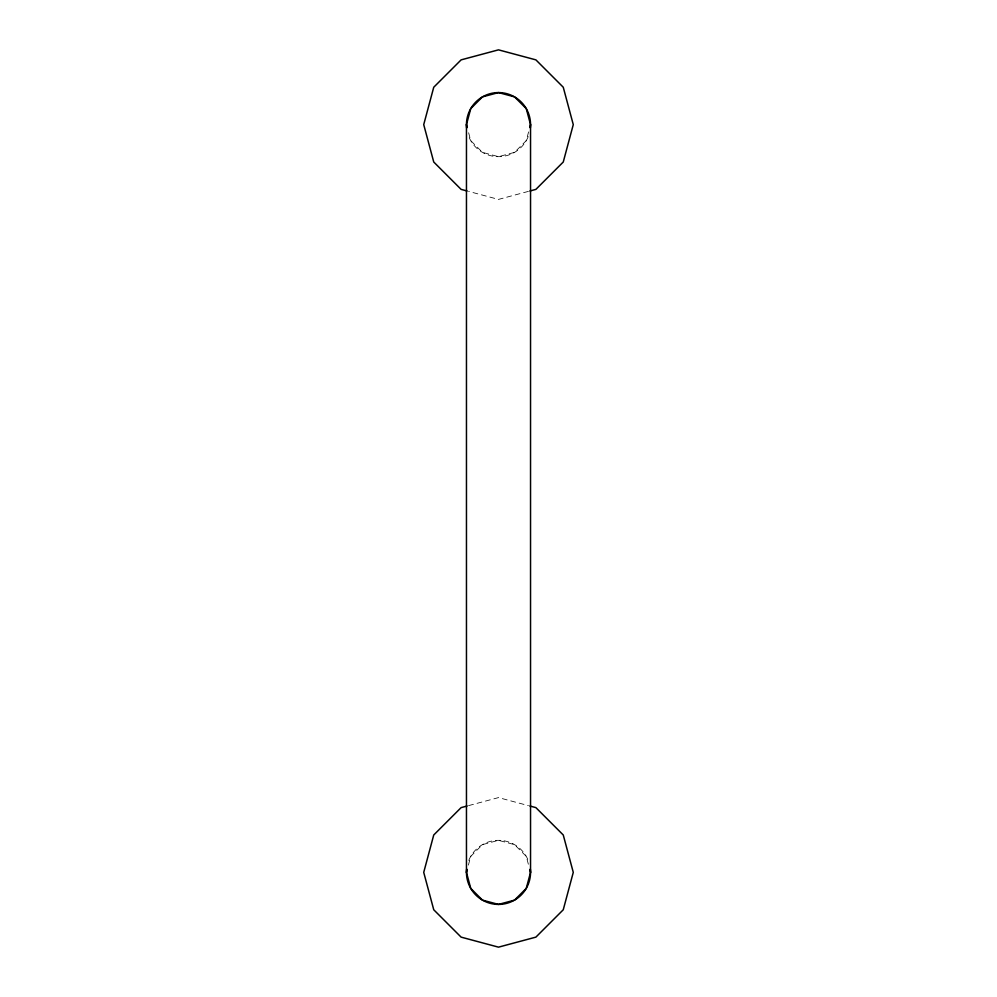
<?xml version="1.0" encoding="UTF-8"?>
<svg xmlns="http://www.w3.org/2000/svg" width="997" height="997" viewBox="0 0 997 997"><rect width="100%" height="100%" fill="white"/><g stroke="black" fill="none" stroke-linecap="round" stroke-linejoin="round"><path stroke-width="0.75" stroke-dasharray="4.99 3.74" d="M528.597 131.903L526.254 140.652L514.527 152.379L498.5 156.666L482.473 152.379L470.746 140.652L468.403 131.903M468.403 865.097L470.746 856.348L482.473 844.621L498.5 840.334L514.527 844.621L526.254 856.348L528.597 865.097M528.41 191.387L498.5 199.4L468.59 191.387M468.59 805.613L498.5 797.6L528.41 805.613M468.777 860.399A32.041 32.041 0 0 1 528.223 860.399M528.223 136.601A32.041 32.041 0 0 1 468.777 136.601"/><path stroke-width="1.5" d="M466.459 124.625L470.746 108.598L482.473 96.871L498.5 92.584L514.527 96.871L526.254 108.598L530.541 124.625L530.541 872.375L526.254 888.402L514.527 900.129L498.5 904.416L482.473 900.129L470.746 888.402L466.459 872.375L466.459 124.625L467.232 127.541M529.768 127.541L530.541 124.625M466.459 872.375L467.232 869.459M529.906 190.988L535.888 189.38L563.255 162.013L573.275 124.625L563.255 87.238L535.888 59.87L498.5 49.85L461.113 59.87L433.745 87.238L423.725 124.625L433.745 162.013L461.113 189.38L467.095 190.988M467.095 806.012L461.113 807.62L433.745 834.988L423.725 872.375L433.745 909.763L461.113 937.13L498.5 947.15L535.888 937.13L563.255 909.763L573.275 872.375L563.255 834.988L535.888 807.62L529.906 806.012M529.768 869.459L530.541 872.375M530.404 869.396A32.041 32.041 0 0 1 498.5 904.416A32.041 32.041 0 0 1 466.596 869.396M466.596 127.604A32.041 32.041 0 0 1 498.5 92.584A32.041 32.041 0 0 1 530.404 127.604"/></g></svg>
